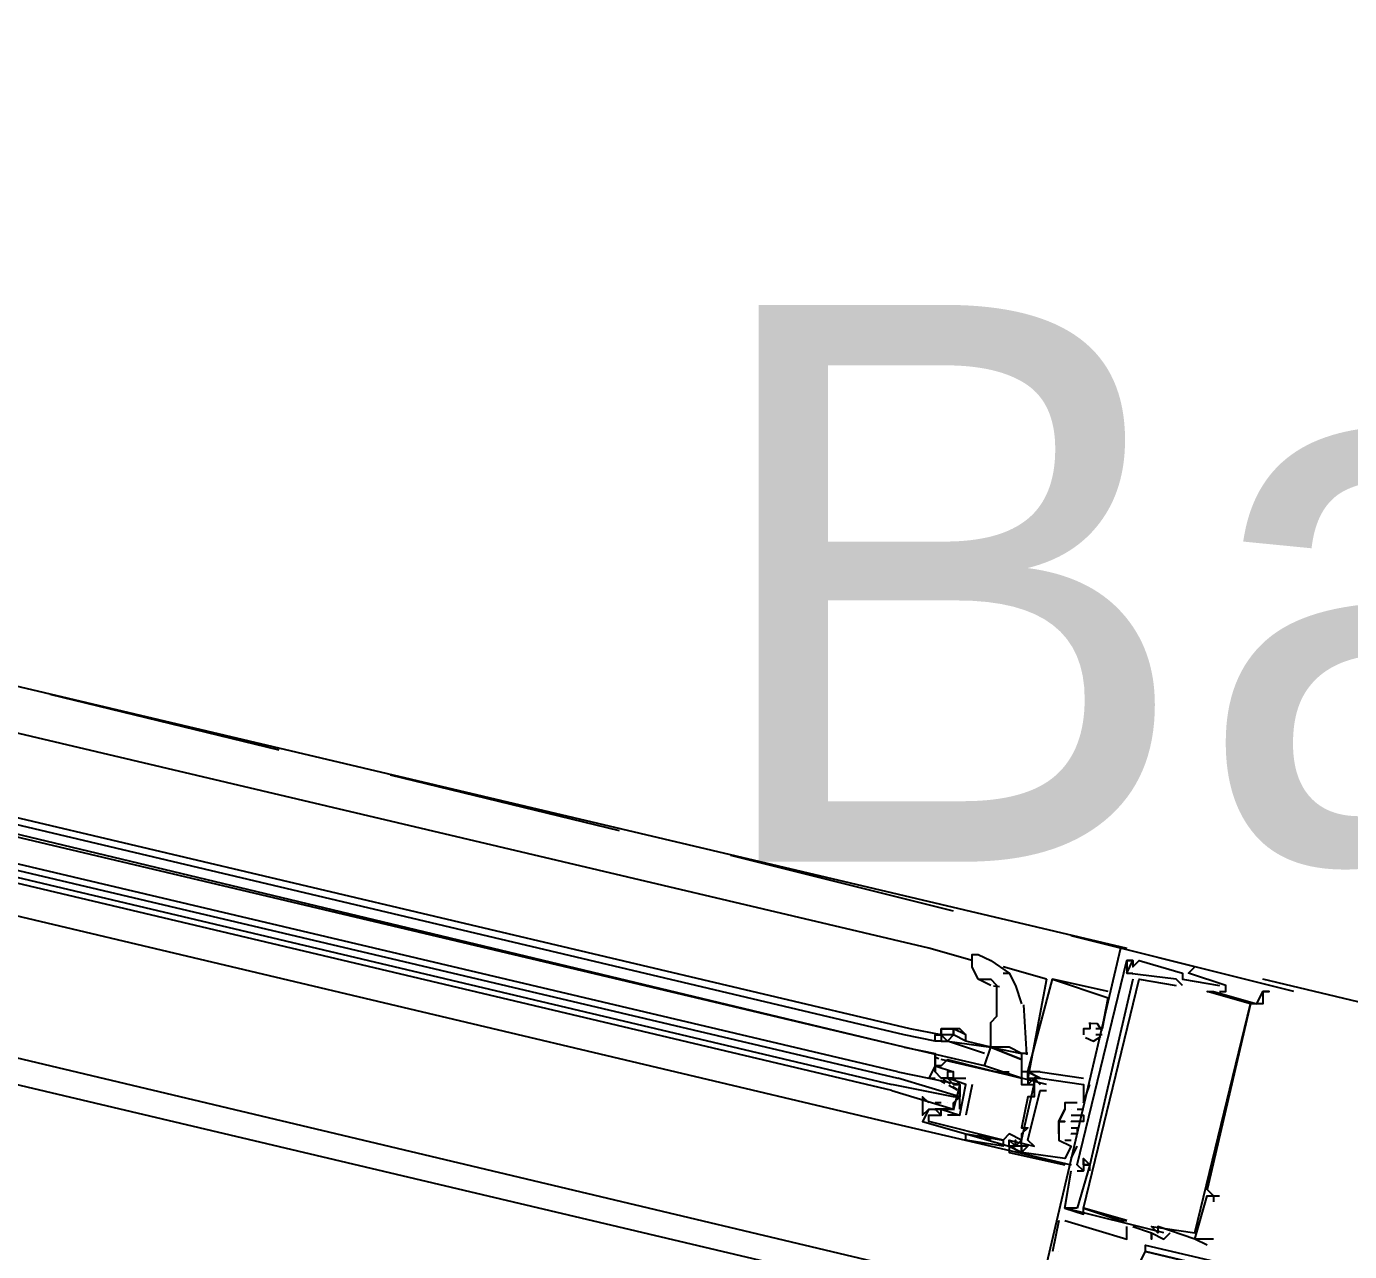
# Model space of a CAD drawing. Header units: feet. Extents: x -84 to 198, y -22 to 181.
# Drawn here: x 80.709 to 83.56, y 16.724 to 19.364 of the extents above; entities that cross this region are included whole.
import ezdxf
from ezdxf.enums import TextEntityAlignment as Align

# ---------------------------------------------------------------- set-up
doc = ezdxf.new("R2010")
doc.units = ezdxf.units.FT
doc.layers.add('A-LINEA', color=7, linetype='CONTINUOUS')
doc.layers.add('A-NOMBRE-ESPACIO', color=2, linetype='CONTINUOUS')

msp = doc.modelspace()

# ---------------------------------------------------------------- linework, layer by layer
at = {"layer": 'A-LINEA'}
for p, q in [((74.6667, 19.3644), (83.08, 17.3778)), ((88.3067, 15.2844), (74.1333, 18.6311)), ((74.48, 18.6178), (82.8933, 16.6178)), ((82.6533, 17.3778), (78.8667, 18.2711)), ((82.6133, 17.2044), (78.8267, 18.0978)), ((82.6, 17.1911), (78.8267, 18.0844)), ((82.6, 17.1644), (78.8267, 18.0711)), ((82.6, 17.1644), (78.8267, 18.0578)), ((81.2533, 17.8044), (80.76, 17.9244)), ((78.7867, 17.8978), (82.56, 17.0044)), ((81.9867, 17.6311), (81.4933, 17.7511)), ((82.7067, 17.4578), (82.2267, 17.5778)), ((83.44, 17.2844), (82.96, 17.4044)), ((82.7467, 17.3511), (82.6533, 17.3778)), ((83.0667, 17.3778), (83.0667, 17.3778)), ((83.0667, 17.3778), (83.0667, 17.3778)), ((83.0667, 17.3778), (83.0667, 17.3778)), ((82.9067, 17.3111), (82.8133, 17.3378)), ((83.08, 17.3511), (83.08, 17.3511)), ((83.08, 17.3511), (83.08, 17.3511)), ((83.08, 17.3511), (83.08, 17.3511)), ((83.08, 17.3511), (83.08, 17.3511)), ((83.08, 17.3511), (83.08, 17.3511)), ((83.08, 17.3511), (83.08, 17.3511)), ((83.0933, 17.3511), (83.0933, 17.3511)), ((83.0933, 17.3511), (83.0933, 17.3511)), ((83.0933, 17.3511), (83.0933, 17.3511)), ((83.0933, 17.3511), (83.0933, 17.3511)), ((83.0933, 17.3511), (83.0933, 17.3511)), ((83.0933, 17.3511), (83.0933, 17.3511)), ((83.0933, 17.3378), (83.0933, 17.3378)), ((83.0933, 17.3378), (83.0933, 17.3378)), ((83.0933, 17.3378), (83.0933, 17.3378)), ((83.1067, 17.3511), (83.1067, 17.3511)), ((83.1067, 17.3511), (83.1067, 17.3511)), ((83.1067, 17.3511), (83.1067, 17.3511)), ((83.2267, 17.3378), (83.2267, 17.3378)), ((83.2267, 17.3378), (83.2267, 17.3378)), ((83.2267, 17.3378), (83.2267, 17.3378)), ((82.7867, 17.2978), (82.76, 17.3111)), ((82.8133, 17.3244), (82.8267, 17.3244)), ((82.9067, 17.3111), (82.9067, 17.3111)), ((82.9067, 17.3111), (82.9067, 17.3111)), ((82.9067, 17.3111), (82.9067, 17.3111)), ((82.9067, 17.3111), (82.9067, 17.3111)), ((82.9067, 17.3111), (82.9067, 17.3111)), ((82.9067, 17.3111), (82.9067, 17.3111)), ((83.04, 17.2844), (82.92, 17.3111)), ((82.92, 17.3111), (82.92, 17.3111)), ((82.92, 17.3111), (82.92, 17.3111)), ((83.04, 17.2844), (82.92, 17.3111)), ((82.92, 17.3111), (82.92, 17.3111)), ((82.92, 17.3111), (82.92, 17.3111)), ((83.04, 17.2844), (82.92, 17.3111)), ((82.92, 17.3111), (82.92, 17.3111)), ((82.92, 17.3111), (82.92, 17.3111)), ((83.08, 17.3244), (83.08, 17.3244)), ((83.08, 17.3244), (83.08, 17.3244)), ((83.08, 17.3244), (83.08, 17.3244)), ((83.08, 17.3244), (83.08, 17.3244)), ((83.08, 17.3244), (83.08, 17.3244)), ((83.08, 17.3244), (83.08, 17.3244)), ((83.0933, 17.3244), (83.0933, 17.3244)), ((83.0933, 17.3244), (83.0933, 17.3244)), ((83.0933, 17.3244), (83.0933, 17.3244)), ((83.0933, 17.3111), (83.0933, 17.3111)), ((83.0933, 17.3111), (83.0933, 17.3111)), ((83.0933, 17.3111), (83.0933, 17.3111)), ((83.1067, 17.3111), (83.1067, 17.3111)), ((83.1067, 17.3111), (83.1067, 17.3111)), ((83.1067, 17.3111), (83.1067, 17.3111)), ((83.1867, 17.3111), (83.1867, 17.3111)), ((83.1867, 17.3111), (83.1867, 17.3111)), ((83.1867, 17.3111), (83.1867, 17.3111)), ((83.2, 17.3244), (83.2, 17.3244)), ((83.2, 17.3244), (83.2, 17.3244)), ((83.2, 17.3244), (83.2, 17.3244)), ((83.2, 17.3111), (83.2, 17.3111)), ((83.2, 17.3111), (83.2, 17.3111)), ((83.2, 17.3111), (83.2, 17.3111)), ((83.2133, 17.3244), (83.2133, 17.3244)), ((83.2133, 17.3244), (83.2133, 17.3244)), ((83.2133, 17.3244), (83.2133, 17.3244)), ((87.4, 16.3511), (83.3733, 17.3111)), ((82.8056, 17.2945), (82.7927, 17.2963)), ((83.04, 17.2844), (83.04, 17.2844)), ((83.04, 17.2844), (83.04, 17.2844)), ((83.04, 17.2844), (83.04, 17.2844)), ((83.1867, 17.2978), (83.1867, 17.2978)), ((83.1867, 17.2978), (83.1867, 17.2978)), ((83.1867, 17.2978), (83.1867, 17.2978)), ((83.2, 17.2978), (83.2, 17.2978)), ((83.2, 17.2978), (83.2, 17.2978)), ((83.2, 17.2978), (83.2, 17.2978)), ((83.2533, 17.2844), (83.2533, 17.2844)), ((83.2533, 17.2844), (83.2533, 17.2844)), ((83.2533, 17.2844), (83.2533, 17.2844)), ((83.2667, 17.2844), (83.2667, 17.2844)), ((83.2667, 17.2844), (83.2667, 17.2844)), ((83.2667, 17.2844), (83.2667, 17.2844)), ((83.28, 17.2978), (83.28, 17.2978)), ((83.28, 17.2978), (83.28, 17.2978)), ((83.28, 17.2978), (83.28, 17.2978)), ((83.28, 17.2844), (83.28, 17.2844)), ((83.28, 17.2844), (83.28, 17.2844)), ((83.28, 17.2844), (83.28, 17.2844)), ((83.2933, 17.2978), (83.2933, 17.2978)), ((83.2933, 17.2978), (83.2933, 17.2978)), ((83.2933, 17.2978), (83.2933, 17.2978)), ((83.2933, 17.2844), (83.2933, 17.2844)), ((83.2933, 17.2844), (83.2933, 17.2844)), ((83.2933, 17.2844), (83.2933, 17.2844)), ((83.2933, 17.2844), (83.2933, 17.2844)), ((83.2933, 17.2844), (83.2933, 17.2844)), ((83.2933, 17.2844), (83.2933, 17.2844)), ((83.3733, 17.2844), (83.3733, 17.2844)), ((83.3733, 17.2844), (83.3733, 17.2844)), ((83.3733, 17.2844), (83.3733, 17.2844)), ((83.3733, 17.2844), (83.3733, 17.2844)), ((83.3733, 17.2844), (83.3733, 17.2844)), ((83.3733, 17.2844), (83.3733, 17.2844)), ((83.3867, 17.2844), (83.3867, 17.2844)), ((83.3867, 17.2844), (83.3867, 17.2844)), ((83.3867, 17.2844), (83.3867, 17.2844)), ((82.8646, 17.1483), (82.8584, 17.2559)), ((83.0267, 17.2044), (83.04, 17.2711)), ((83.0267, 17.2044), (83.04, 17.2711)), ((83.0267, 17.2044), (83.04, 17.2711)), ((83.04, 17.2711), (83.04, 17.2711)), ((83.04, 17.2711), (83.04, 17.2711)), ((83.04, 17.2711), (83.04, 17.2711)), ((83.04, 17.2711), (83.04, 17.2711)), ((83.04, 17.2711), (83.04, 17.2711)), ((83.04, 17.2711), (83.04, 17.2711)), ((83.3467, 17.2578), (83.3467, 17.2578)), ((83.3467, 17.2578), (83.3467, 17.2578)), ((83.3467, 17.2578), (83.3467, 17.2578)), ((83.3467, 17.2578), (83.3467, 17.2578)), ((83.3467, 17.2578), (83.3467, 17.2578)), ((83.3467, 17.2578), (83.3467, 17.2578)), ((83.36, 17.2578), (83.36, 17.2578)), ((83.36, 17.2578), (83.36, 17.2578)), ((83.36, 17.2578), (83.36, 17.2578)), ((83.3733, 17.2578), (83.3733, 17.2578)), ((83.3733, 17.2578), (83.3733, 17.2578)), ((83.3733, 17.2578), (83.3733, 17.2578)), ((82.68, 17.1911), (82.6133, 17.2044)), ((82.9867, 17.2044), (82.9867, 17.2044)), ((82.9867, 17.2044), (82.9867, 17.2044)), ((82.9867, 17.2044), (82.9867, 17.2044)), ((83, 17.2178), (83, 17.2178)), ((83, 17.2178), (83, 17.2178)), ((83, 17.2178), (83, 17.2178)), ((83, 17.2044), (83, 17.2044)), ((83, 17.2044), (83, 17.2044)), ((83, 17.2044), (83, 17.2044)), ((83.0133, 17.2044), (83.0133, 17.2044)), ((83.0133, 17.2044), (83.0133, 17.2044)), ((83.0133, 17.2044), (83.0133, 17.2044)), ((83.0267, 17.2044), (83.0267, 17.2044)), ((83.0267, 17.2044), (83.0267, 17.2044)), ((83.0267, 17.2044), (83.0267, 17.2044)), ((83.0267, 17.2044), (83.0267, 17.2044)), ((83.0267, 17.2044), (83.0267, 17.2044)), ((83.0267, 17.2044), (83.0267, 17.2044)), ((82.6667, 17.1778), (82.6, 17.1911)), ((82.68, 17.1911), (82.6667, 17.1911)), ((82.68, 17.1778), (82.6667, 17.1778)), ((82.68, 17.1911), (82.68, 17.1911)), ((82.7867, 17.1644), (82.7333, 17.1778)), ((82.9867, 17.1911), (82.9867, 17.1911)), ((82.9867, 17.1911), (82.9867, 17.1911)), ((82.9867, 17.1911), (82.9867, 17.1911)), ((83.0267, 17.1911), (83.0133, 17.1911)), ((83.0133, 17.1911), (83.0133, 17.1911)), ((83.0267, 17.1911), (83.0133, 17.1911)), ((83.0133, 17.1911), (83.0133, 17.1911)), ((83.0267, 17.1911), (83.0133, 17.1911)), ((83.0133, 17.1911), (83.0133, 17.1911)), ((83.0267, 17.1911), (83.0267, 17.1911)), ((83.0267, 17.1911), (83.0267, 17.1911)), ((83.0267, 17.1911), (83.0267, 17.1911)), ((82.6667, 17.1378), (82.6667, 17.1111)), ((82.6667, 17.1378), (82.6667, 17.1378)), ((82.6667, 17.1244), (82.6667, 17.1378)), ((82.6667, 17.1244), (82.6667, 17.1378)), ((82.6667, 17.1244), (82.6667, 17.1378)), ((82.6693, 17.1426), (82.6749, 17.1399)), ((82.6693, 17.1426), (82.6749, 17.1399)), ((82.6693, 17.1426), (82.6749, 17.1399)), ((82.8533, 17.0978), (82.68, 17.1378)), ((82.68, 17.1378), (82.68, 17.1378)), ((82.6933, 17.1378), (82.6933, 17.1378)), ((82.7867, 17.1644), (82.7867, 17.1644)), ((82.7867, 17.1644), (82.7867, 17.1644)), ((82.7867, 17.1644), (82.7867, 17.1644)), ((82.8667, 17.1511), (82.8533, 17.1511)), ((82.6667, 17.1244), (82.6667, 17.1244)), ((82.6667, 17.1111), (82.6667, 17.1111)), ((82.68, 17.1244), (82.68, 17.1244)), ((82.6933, 17.1111), (82.6933, 17.1111)), ((82.7067, 17.1111), (82.7067, 17.1111)), ((82.7067, 17.1111), (82.7067, 17.1111)), ((82.8533, 17.0978), (82.7733, 17.1244)), ((82.8, 17.1111), (82.8267, 17.1111)), ((82.8667, 17.1111), (82.8533, 17.1111)), ((82.8667, 17.1111), (82.8667, 17.1111)), ((82.8667, 17.1111), (82.8667, 17.1111)), ((82.8667, 17.1111), (82.8667, 17.1111)), ((82.8667, 17.1111), (82.8667, 17.1111)), ((82.8667, 17.1111), (82.8667, 17.1111)), ((82.8667, 17.1111), (82.8667, 17.1111)), ((82.8933, 17.1111), (82.9867, 17.0978)), ((82.8933, 17.1111), (82.8933, 17.1111)), ((82.8933, 17.1111), (82.9867, 17.0978)), ((82.8933, 17.1111), (82.8933, 17.1111)), ((82.8933, 17.1111), (82.9867, 17.0978)), ((82.8933, 17.1111), (82.8933, 17.1111)), ((82.6778, 17.0929), (82.6879, 17.0867)), ((82.68, 17.0978), (82.68, 17.0978)), ((82.68, 17.0978), (82.6933, 17.0978)), ((82.68, 17.0844), (82.68, 17.0844)), ((82.6841, 17.0947), (82.7003, 17.0863)), ((82.6933, 17.0978), (82.6933, 17.0978)), ((82.6933, 17.0978), (82.6933, 17.0978)), ((82.6962, 17.0825), (82.7141, 17.0728)), ((82.7067, 17.0978), (82.7333, 17.0978)), ((82.7067, 17.0978), (82.7067, 17.0978)), ((82.7067, 17.0978), (82.7067, 17.0978)), ((82.7067, 17.0844), (82.7067, 17.0844)), ((82.7333, 17.0978), (82.7333, 17.0978)), ((82.7467, 17.0844), (82.7333, 17.0178)), ((82.7333, 17.0844), (82.7333, 17.0844)), ((82.7333, 17.0844), (82.7333, 17.0844)), ((82.7467, 17.0844), (82.7467, 17.0844)), ((82.9067, 17.0844), (82.8533, 17.0978)), ((82.8533, 17.0978), (82.8533, 17.0978)), ((82.8533, 17.0978), (82.8533, 17.0978)), ((82.8533, 17.0978), (82.8533, 17.0978)), ((82.8533, 17.0844), (82.8533, 17.0844)), ((82.8533, 16.9644), (82.88, 17.0844)), ((82.8533, 16.9644), (82.88, 17.0844)), ((82.8533, 16.9644), (82.88, 17.0844)), ((82.8667, 17.0978), (82.8667, 17.0844)), ((82.8667, 17.0978), (82.8667, 17.0844)), ((82.8667, 17.0978), (82.8667, 17.0978)), ((82.8667, 17.0978), (82.8667, 17.0844)), ((82.8667, 17.0978), (82.8667, 17.0844)), ((82.8667, 17.0978), (82.8667, 17.0978)), ((82.8667, 17.0978), (82.8667, 17.0844)), ((82.8667, 17.0978), (82.8667, 17.0844)), ((82.8667, 17.0978), (82.8667, 17.0978)), ((82.88, 17.0978), (82.8933, 17.0844)), ((82.88, 17.0978), (82.88, 17.0844)), ((82.88, 17.0978), (82.88, 17.0978)), ((82.88, 17.0978), (82.88, 17.0978)), ((82.88, 17.0978), (82.8933, 17.0844)), ((82.88, 17.0978), (82.88, 17.0844)), ((82.88, 17.0978), (82.88, 17.0978)), ((82.88, 17.0978), (82.88, 17.0978)), ((82.88, 17.0978), (82.8933, 17.0844)), ((82.88, 17.0978), (82.88, 17.0844)), ((82.88, 17.0978), (82.88, 17.0978)), ((82.88, 17.0978), (82.88, 17.0978)), ((82.88, 17.0844), (82.88, 17.0844)), ((82.8933, 17.0978), (82.8933, 17.0978)), ((82.8933, 17.0978), (82.8933, 17.0978)), ((82.8933, 17.0978), (82.8933, 17.0978)), ((82.8933, 17.0978), (82.8933, 17.0978)), ((82.8933, 17.0978), (82.8933, 17.0978)), ((82.8933, 17.0978), (82.8933, 17.0978)), ((82.8933, 17.0978), (82.8933, 17.0978)), ((82.8933, 17.0978), (82.8933, 17.0978)), ((82.8933, 17.0978), (82.8933, 17.0978)), ((82.9067, 17.0844), (82.9067, 17.0844)), ((82.9867, 17.0978), (82.9867, 17.0978)), ((82.9867, 17.0978), (82.9867, 17.0978)), ((82.9867, 17.0978), (82.9867, 17.0978)), ((82.9867, 17.0844), (82.9867, 17.0844)), ((82.9867, 17.0844), (82.9867, 17.0844)), ((82.9867, 17.0844), (82.9867, 17.0844)), ((82.9867, 17.0844), (82.9867, 17.0844)), ((82.9867, 17.0844), (82.9867, 17.0844)), ((82.9867, 17.0844), (82.9867, 17.0844)), ((83, 17.0844), (83, 17.0844)), ((83, 17.0844), (83, 17.0844)), ((83, 17.0844), (83, 17.0844)), ((82.7044, 17.0796), (82.7146, 17.0734)), ((82.72, 17.0578), (82.72, 17.0578)), ((82.8667, 17.0578), (82.8667, 17.0578)), ((82.88, 17.0711), (82.88, 17.0711)), ((82.88, 17.0578), (82.88, 17.0578)), ((82.8933, 17.0711), (82.8933, 17.0711)), ((82.9067, 17.0711), (82.9067, 17.0711)), ((82.6533, 17.0311), (82.6533, 17.0311)), ((82.6818, 17.0303), (82.6635, 17.0301)), ((82.6765, 17.031), (82.6646, 17.0299)), ((82.6667, 17.0444), (82.6667, 17.0444)), ((82.68, 17.0444), (82.6667, 17.0444)), ((82.6667, 17.0311), (82.6667, 17.0311)), ((82.6667, 17.0311), (82.6667, 17.0311)), ((82.68, 17.0444), (82.68, 17.0444)), ((82.68, 17.0311), (82.68, 17.0311)), ((82.68, 17.0311), (82.68, 17.0311)), ((82.709, 17.0302), (82.6885, 17.0297)), ((82.7031, 17.031), (82.6913, 17.0299)), ((82.6933, 17.0444), (82.6933, 17.0444)), ((82.9467, 17.0444), (82.9467, 17.0444)), ((82.9467, 17.0444), (82.9467, 17.0444)), ((82.9467, 17.0444), (82.9467, 17.0444)), ((82.9467, 17.0311), (82.9467, 17.0311)), ((82.9467, 17.0311), (82.9467, 17.0311)), ((82.9467, 17.0311), (82.9467, 17.0311)), ((82.9467, 17.0311), (82.9467, 17.0311)), ((82.96, 17.0311), (82.96, 17.0311)), ((82.96, 17.0311), (82.96, 17.0311)), ((82.96, 17.0311), (82.96, 17.0311)), ((82.9733, 17.0444), (82.9733, 17.0444)), ((82.9733, 17.0444), (82.9733, 17.0444)), ((82.9733, 17.0444), (82.9733, 17.0444)), ((82.9733, 17.0311), (82.9867, 17.0311)), ((82.9733, 17.0311), (82.9733, 17.0311)), ((82.9733, 17.0311), (82.9867, 17.0311)), ((82.9733, 17.0311), (82.9733, 17.0311)), ((82.9733, 17.0311), (82.9867, 17.0311)), ((82.9733, 17.0311), (82.9733, 17.0311)), ((82.9867, 17.0444), (82.9867, 17.0444)), ((82.9867, 17.0444), (82.9867, 17.0444)), ((82.9867, 17.0444), (82.9867, 17.0444)), ((82.9867, 17.0444), (82.9867, 17.0444)), ((82.9867, 17.0444), (82.9867, 17.0444)), ((82.9867, 17.0444), (82.9867, 17.0444)), ((82.9867, 17.0311), (82.9867, 17.0311)), ((82.9867, 17.0311), (82.9867, 17.0311)), ((82.9867, 17.0311), (82.9867, 17.0311)), ((82.56, 17.0044), (82.96, 16.9111)), ((82.64, 17.0044), (82.64, 17.0044)), ((82.6533, 17.0178), (82.6533, 17.0178)), ((82.6533, 17.0044), (82.6533, 17.0044)), ((82.68, 17.0178), (82.68, 17.0178)), ((82.68, 17.0178), (82.68, 17.0178)), ((82.6933, 17.0178), (82.6933, 17.0178)), ((82.72, 17.0178), (82.72, 17.0178)), ((82.72, 17.0178), (82.72, 17.0178)), ((82.7333, 17.0178), (82.7333, 17.0178)), ((82.9333, 17.0044), (82.9333, 17.0044)), ((82.9333, 17.0044), (82.9333, 17.0044)), ((82.9333, 17.0044), (82.9333, 17.0044)), ((82.9333, 17.0044), (82.9333, 17.0044)), ((82.9333, 17.0044), (82.9333, 17.0044)), ((82.9333, 17.0044), (82.9333, 17.0044)), ((82.9333, 17.0044), (82.9333, 17.0044)), ((82.9467, 17.0044), (82.9467, 17.0044)), ((82.9467, 17.0044), (82.9467, 17.0044)), ((82.9467, 17.0044), (82.9467, 17.0044)), ((82.96, 17.0178), (82.96, 17.0178)), ((82.96, 17.0178), (82.96, 17.0178)), ((82.96, 17.0178), (82.96, 17.0178)), ((82.96, 17.0044), (82.96, 17.0044)), ((82.96, 17.0044), (82.96, 17.0044)), ((82.96, 17.0044), (82.96, 17.0044)), ((82.9733, 17.0044), (82.9733, 17.0044)), ((82.9733, 17.0044), (82.9733, 17.0044)), ((82.9733, 17.0044), (82.9733, 17.0044)), ((82.9867, 17.0178), (82.9867, 17.0178)), ((82.9867, 17.0178), (82.9867, 17.0178)), ((82.9867, 17.0178), (82.9867, 17.0178)), ((82.9867, 17.0044), (82.9867, 17.0044)), ((82.9867, 17.0044), (82.9867, 17.0044)), ((82.9867, 17.0044), (82.9867, 17.0044)), ((82.7333, 16.9778), (82.8133, 16.9644)), ((82.7333, 16.9778), (82.8133, 16.9644)), ((82.76, 16.9778), (82.7867, 16.9644)), ((82.76, 16.9778), (82.76, 16.9778)), ((82.8267, 16.9778), (82.8267, 16.9778)), ((82.8533, 16.9911), (82.8533, 16.9911)), ((82.8533, 16.9778), (82.8533, 16.9778)), ((82.8667, 16.9911), (82.8667, 16.9911)), ((82.9333, 16.9778), (82.9333, 16.9778)), ((82.9333, 16.9778), (82.9333, 16.9778)), ((82.9333, 16.9778), (82.9333, 16.9778)), ((82.96, 16.9911), (82.96, 16.9911)), ((82.96, 16.9911), (82.96, 16.9911)), ((82.96, 16.9911), (82.96, 16.9911)), ((82.96, 16.9778), (82.96, 16.9778)), ((82.96, 16.9778), (82.96, 16.9778)), ((82.96, 16.9778), (82.96, 16.9778)), ((82.9733, 16.9911), (82.9733, 16.9911)), ((82.9733, 16.9911), (82.9733, 16.9911)), ((82.9733, 16.9911), (82.9733, 16.9911)), ((82.9733, 16.9778), (82.9733, 16.9778)), ((82.9733, 16.9778), (82.9733, 16.9778)), ((82.9733, 16.9778), (82.9733, 16.9778)), ((82.7333, 16.9644), (82.7333, 16.9644)), ((82.7867, 16.9644), (82.7867, 16.9644)), ((82.8133, 16.9644), (82.8133, 16.9644)), ((82.8133, 16.9511), (82.8133, 16.9511)), ((82.8267, 16.9644), (82.8267, 16.9644)), ((82.8267, 16.9511), (82.8267, 16.9511)), ((82.8267, 16.9511), (82.8267, 16.9511)), ((82.8267, 16.9511), (82.8267, 16.9511)), ((82.8267, 16.9511), (82.8267, 16.9511)), ((82.8267, 16.9511), (82.8267, 16.9511)), ((82.8267, 16.9511), (82.8267, 16.9511)), ((82.8267, 16.9511), (82.8267, 16.9511)), ((82.8267, 16.9378), (82.8267, 16.9378)), ((82.8267, 16.9378), (82.8267, 16.9378)), ((82.8267, 16.9378), (82.8267, 16.9378)), ((82.84, 16.9511), (82.84, 16.9511)), ((82.84, 16.9511), (82.84, 16.9511)), ((82.84, 16.9511), (82.84, 16.9511)), ((82.84, 16.9511), (82.84, 16.9511)), ((82.8533, 16.9644), (82.8533, 16.9644)), ((82.8533, 16.9511), (82.8533, 16.9644)), ((82.8533, 16.9511), (82.8533, 16.9511)), ((82.8533, 16.9511), (82.8533, 16.9511)), ((82.8533, 16.9511), (82.8533, 16.9511)), ((82.8533, 16.9511), (82.8533, 16.9511)), ((82.8533, 16.9511), (82.8533, 16.9511)), ((82.8533, 16.9378), (82.8533, 16.9378)), ((82.8533, 16.9378), (82.8533, 16.9378)), ((82.8533, 16.9378), (82.8533, 16.9378)), ((82.8533, 16.9378), (82.8533, 16.9378)), ((82.8533, 16.9378), (82.8533, 16.9378)), ((82.8533, 16.9378), (82.8533, 16.9378)), ((82.8667, 16.9644), (82.8667, 16.9644)), ((82.8667, 16.9511), (82.8667, 16.9511)), ((82.8667, 16.9511), (82.8667, 16.9511)), ((82.8667, 16.9511), (82.8667, 16.9511)), ((82.88, 16.9511), (82.88, 16.9511)), ((82.9333, 16.9644), (82.9333, 16.9644)), ((82.9333, 16.9644), (82.9333, 16.9644)), ((82.9333, 16.9644), (82.9333, 16.9644)), ((82.9467, 16.9644), (82.96, 16.9644)), ((82.9467, 16.9644), (82.9467, 16.9644)), ((82.9467, 16.9644), (82.96, 16.9644)), ((82.9467, 16.9644), (82.9467, 16.9644)), ((82.9467, 16.9644), (82.96, 16.9644)), ((82.9467, 16.9644), (82.9467, 16.9644)), ((82.96, 16.9644), (82.96, 16.9644)), ((82.96, 16.9644), (82.96, 16.9644)), ((82.96, 16.9644), (82.96, 16.9644)), ((82.96, 16.9511), (82.96, 16.9511)), ((82.96, 16.9511), (82.96, 16.9511)), ((82.96, 16.9511), (82.96, 16.9511)), ((82.96, 16.9511), (82.96, 16.9511)), ((82.96, 16.9511), (82.96, 16.9511)), ((82.96, 16.9511), (82.96, 16.9511)), ((82.9733, 16.9511), (82.9733, 16.9511)), ((82.9733, 16.9511), (82.9733, 16.9511)), ((82.9733, 16.9511), (82.9733, 16.9511)), ((82.9467, 16.9244), (82.9467, 16.9244)), ((82.9467, 16.9244), (82.9467, 16.9244)), ((82.9467, 16.9244), (82.9467, 16.9244)), ((82.9467, 16.9111), (82.9467, 16.9111)), ((82.9467, 16.9111), (82.9467, 16.9111)), ((82.9467, 16.9111), (82.9467, 16.9111)), ((82.96, 16.9244), (82.96, 16.9244)), ((82.96, 16.9244), (82.96, 16.9244)), ((82.96, 16.9244), (82.96, 16.9244)), ((82.9733, 16.9111), (82.9733, 16.9111)), ((82.9733, 16.9111), (82.9733, 16.9111)), ((82.9733, 16.9111), (82.9733, 16.9111)), ((82.9867, 16.9244), (82.9867, 16.9244)), ((82.9867, 16.9244), (82.9867, 16.9244)), ((82.9867, 16.9244), (82.9867, 16.9244)), ((82.9867, 16.9111), (82.9867, 16.9111)), ((82.9867, 16.9111), (82.9867, 16.9111)), ((82.9867, 16.9111), (82.9867, 16.9111)), ((82.9867, 16.9111), (82.9867, 16.9111)), ((82.9867, 16.9111), (82.9867, 16.9111)), ((82.9867, 16.9111), (82.9867, 16.9111)), ((83, 16.9111), (83, 16.9111)), ((83, 16.9111), (83, 16.9111)), ((83, 16.9111), (83, 16.9111)), ((83, 16.9111), (83, 16.9111)), ((83, 16.9111), (83, 16.9111)), ((83, 16.9111), (83, 16.9111)), ((83, 16.9111), (83, 16.9111)), ((83, 16.9111), (83, 16.9111)), ((83, 16.9111), (83, 16.9111)), ((82.96, 16.8978), (82.96, 16.8978)), ((82.96, 16.8978), (82.96, 16.8978)), ((82.96, 16.8978), (82.96, 16.8978)), ((82.9733, 16.8978), (82.9867, 16.8978)), ((82.9733, 16.8978), (82.9733, 16.8978)), ((82.9733, 16.8978), (82.9867, 16.8978)), ((82.9733, 16.8978), (82.9733, 16.8978)), ((82.9733, 16.8978), (82.9867, 16.8978)), ((82.9733, 16.8978), (82.9733, 16.8978)), ((82.9867, 16.8978), (82.9867, 16.8978)), ((82.9867, 16.8978), (82.9867, 16.8978)), ((82.9867, 16.8978), (82.9867, 16.8978)), ((82.9867, 16.8978), (82.9867, 16.8978)), ((82.9867, 16.8978), (82.9867, 16.8978)), ((82.9867, 16.8978), (82.9867, 16.8978)), ((83, 16.8978), (83, 16.8978)), ((83, 16.8978), (83, 16.8978)), ((83, 16.8978), (83, 16.8978)), ((83.2533, 16.8578), (83.2533, 16.8578)), ((83.2533, 16.8578), (83.2533, 16.8578)), ((83.2533, 16.8578), (83.2533, 16.8578)), ((83.2533, 16.8444), (83.2533, 16.8444)), ((83.2533, 16.8444), (83.2533, 16.8444)), ((83.2533, 16.8444), (83.2533, 16.8444)), ((83.2667, 16.8444), (83.2667, 16.8444)), ((83.2667, 16.8444), (83.2667, 16.8444)), ((83.2667, 16.8444), (83.2667, 16.8444)), ((83.2667, 16.8444), (83.2667, 16.8444)), ((83.2667, 16.8444), (83.2667, 16.8444)), ((83.2667, 16.8444), (83.2667, 16.8444)), ((83.2667, 16.8444), (83.2667, 16.8444)), ((83.2667, 16.8444), (83.2667, 16.8444)), ((83.2667, 16.8444), (83.2667, 16.8444)), ((83.2667, 16.8311), (83.2667, 16.8311)), ((83.2667, 16.8311), (83.2667, 16.8311)), ((83.2667, 16.8311), (83.2667, 16.8311)), ((83.28, 16.8444), (83.28, 16.8444)), ((83.28, 16.8444), (83.28, 16.8444)), ((83.28, 16.8444), (83.28, 16.8444)), ((82.9467, 16.8178), (82.9467, 16.8178)), ((82.9467, 16.8178), (82.9467, 16.8178)), ((82.9467, 16.8178), (82.9467, 16.8178)), ((82.9467, 16.8178), (82.9467, 16.8178)), ((82.9467, 16.8178), (82.9467, 16.8178)), ((82.9467, 16.8178), (82.9467, 16.8178)), ((82.9733, 16.8178), (82.9733, 16.8178)), ((82.9733, 16.8178), (82.9733, 16.8178)), ((82.9733, 16.8178), (82.9733, 16.8178)), ((82.9867, 16.8178), (82.9867, 16.8178)), ((82.9867, 16.8178), (82.9867, 16.8178)), ((82.9867, 16.8178), (82.9867, 16.8178)), ((82.9867, 16.8178), (82.9867, 16.8178)), ((82.9867, 16.8178), (82.9867, 16.8178)), ((82.9867, 16.8178), (82.9867, 16.8178)), ((82.9867, 16.8044), (82.9867, 16.8044)), ((82.9867, 16.8044), (82.9867, 16.8044)), ((82.9867, 16.8044), (82.9867, 16.8044)), ((82.9333, 16.7911), (82.92, 16.7244)), ((82.9333, 16.7911), (82.92, 16.7244)), ((82.9333, 16.7911), (82.92, 16.7244)), ((82.9333, 16.7911), (82.9333, 16.7911)), ((82.9333, 16.7911), (82.9333, 16.7911)), ((82.9333, 16.7911), (82.9333, 16.7911)), ((82.9467, 16.7911), (82.9467, 16.7911)), ((82.9467, 16.7911), (82.9467, 16.7911)), ((82.9467, 16.7911), (82.9467, 16.7911)), ((83.0667, 16.7911), (83.0667, 16.7911)), ((83.0667, 16.7911), (83.0667, 16.7911)), ((83.0667, 16.7911), (83.0667, 16.7911)), ((83.0667, 16.7911), (83.0667, 16.7911)), ((83.0667, 16.7911), (83.0667, 16.7911)), ((83.0667, 16.7911), (83.0667, 16.7911)), ((83.08, 16.7911), (83.08, 16.7911)), ((83.08, 16.7911), (83.08, 16.7911)), ((83.08, 16.7911), (83.08, 16.7911)), ((83.08, 16.7778), (83.08, 16.7778)), ((83.08, 16.7778), (83.08, 16.7778)), ((83.08, 16.7778), (83.08, 16.7778)), ((83.0933, 16.7778), (83.0933, 16.7778)), ((83.0933, 16.7778), (83.0933, 16.7778)), ((83.0933, 16.7778), (83.0933, 16.7778)), ((83.1333, 16.7778), (83.1333, 16.7778)), ((83.1333, 16.7778), (83.1333, 16.7778)), ((83.1333, 16.7778), (83.1333, 16.7778)), ((83.1467, 16.7778), (83.1467, 16.7778)), ((83.1467, 16.7778), (83.1467, 16.7778)), ((83.1467, 16.7778), (83.1467, 16.7778)), ((83.08, 16.7644), (83.08, 16.7644)), ((83.08, 16.7644), (83.08, 16.7644)), ((83.08, 16.7644), (83.08, 16.7644)), ((83.08, 16.7511), (83.08, 16.7511)), ((83.08, 16.7511), (83.08, 16.7511)), ((83.08, 16.7511), (83.08, 16.7511)), ((83.1333, 16.7644), (83.1333, 16.7644)), ((83.1333, 16.7644), (83.1333, 16.7644)), ((83.1333, 16.7644), (83.1333, 16.7644)), ((83.1333, 16.7644), (83.1333, 16.7644)), ((83.1333, 16.7644), (83.1333, 16.7644)), ((83.1333, 16.7644), (83.1333, 16.7644)), ((83.1333, 16.7511), (83.1333, 16.7511)), ((83.1333, 16.7511), (83.1333, 16.7511)), ((83.1333, 16.7511), (83.1333, 16.7511)), ((83.1467, 16.7644), (83.1467, 16.7644)), ((83.1467, 16.7644), (83.1467, 16.7644)), ((83.1467, 16.7644), (83.1467, 16.7644)), ((83.16, 16.7644), (83.16, 16.7644)), ((83.16, 16.7644), (83.16, 16.7644)), ((83.16, 16.7644), (83.16, 16.7644)), ((83.16, 16.7511), (83.16, 16.7511)), ((83.16, 16.7511), (83.16, 16.7511)), ((83.16, 16.7511), (83.16, 16.7511)), ((83.1733, 16.7644), (83.1733, 16.7644)), ((83.1733, 16.7644), (83.1733, 16.7644)), ((83.1733, 16.7644), (83.1733, 16.7644)), ((83.2267, 16.7644), (83.2267, 16.7644)), ((83.2267, 16.7644), (83.2267, 16.7644)), ((83.2267, 16.7644), (83.2267, 16.7644)), ((83.2267, 16.7511), (83.2267, 16.7511)), ((83.2267, 16.7511), (83.2267, 16.7511)), ((83.2267, 16.7511), (83.2267, 16.7511)), ((83.2267, 16.7511), (83.2267, 16.7511)), ((83.2267, 16.7511), (83.2267, 16.7511)), ((83.2267, 16.7511), (83.2267, 16.7511)), ((83.24, 16.7511), (83.24, 16.7511)), ((83.24, 16.7511), (83.24, 16.7511)), ((83.24, 16.7511), (83.24, 16.7511)), ((83.2533, 16.7511), (83.2533, 16.7511)), ((83.2533, 16.7511), (83.2533, 16.7511)), ((83.2533, 16.7511), (83.2533, 16.7511)), ((83.2533, 16.7378), (83.2533, 16.7378)), ((83.2533, 16.7378), (83.2533, 16.7378)), ((83.2533, 16.7378), (83.2533, 16.7378)), ((82.92, 16.7244), (82.92, 16.7244)), ((82.92, 16.7244), (82.92, 16.7244)), ((82.92, 16.7244), (82.92, 16.7244)), ((82.9333, 16.7244), (82.9333, 16.7244)), ((82.9333, 16.7244), (82.9333, 16.7244)), ((82.9333, 16.7244), (82.9333, 16.7244)), ((82.9333, 16.7244), (82.9333, 16.7244)), ((82.9333, 16.7244), (82.9333, 16.7244)), ((82.9333, 16.7244), (82.9333, 16.7244))]:
    msp.add_line(p, q, dxfattribs=at)
for points in [[(82.5867, 17.1111), (78.7467, 18.0178), (78.7467, 18.0044), (82.5867, 17.0978)], [(82.5733, 17.0711), (78.7467, 17.9778), (78.7333, 17.9778), (78.7467, 17.9911), (82.5733, 17.0844)], [(83.28, 17.2844), (83.2933, 17.2844), (83.2933, 17.2978), (83.2133, 17.3244), (83.2267, 17.3378), (83.0667, 17.3778), (82.9067, 16.6978), (82.92, 16.6978)], [(83.28, 17.2844), (83.2933, 17.2844), (83.2933, 17.2978), (83.2133, 17.3244), (83.2267, 17.3378), (83.0667, 17.3778), (82.9067, 16.6978), (82.92, 16.6978)], [(83.28, 17.2844), (83.2933, 17.2844), (83.2933, 17.2978), (83.2133, 17.3244), (83.2267, 17.3378), (83.0667, 17.3778), (82.9067, 16.6978), (82.92, 16.6978)], [(82.76, 17.3111), (82.7467, 17.3378), (82.7467, 17.3644), (82.76, 17.3644)], [(82.76, 17.3644), (82.7867, 17.3511), (82.8267, 17.3244), (82.84, 17.2978), (82.8533, 17.2578)], [(83, 16.8978), (83, 16.9111), (82.9867, 16.9111), (82.9867, 16.8978), (82.9733, 16.9111), (83.08, 17.3511), (83.0933, 17.3511), (83.0933, 17.3378), (83.1067, 17.3511), (83.2, 17.3244), (83.2, 17.3111), (83.28, 17.2978)], [(83, 16.8978), (83, 16.9111), (82.9867, 16.9111), (82.9867, 16.8978), (82.9733, 16.9111), (83.08, 17.3511), (83.0933, 17.3511), (83.0933, 17.3378), (83.1067, 17.3511), (83.2, 17.3244), (83.2, 17.3111), (83.28, 17.2978)], [(83, 16.8978), (83, 16.9111), (82.9867, 16.9111), (82.9867, 16.8978), (82.9733, 16.9111), (83.08, 17.3511), (83.0933, 17.3511), (83.0933, 17.3378), (83.1067, 17.3511), (83.2, 17.3244), (83.2, 17.3111), (83.28, 17.2978)], [(83.2, 17.2978), (83.1867, 17.3111), (83.08, 17.3244), (83.0933, 17.3511), (83.08, 17.3511), (83.08, 17.3244), (83.0933, 17.3244)], [(83.2, 17.2978), (83.1867, 17.3111), (83.08, 17.3244), (83.0933, 17.3511), (83.08, 17.3511), (83.08, 17.3244), (83.0933, 17.3244)], [(83.2, 17.2978), (83.1867, 17.3111), (83.08, 17.3244), (83.0933, 17.3511), (83.08, 17.3511), (83.08, 17.3244), (83.0933, 17.3244)], [(82.76, 17.3111), (82.7733, 17.3111), (82.7867, 17.3111)], [(82.7867, 17.1644), (82.7867, 17.1911), (82.7867, 17.2044), (82.7867, 17.2178), (82.8, 17.2311), (82.8, 17.2444), (82.8, 17.2578), (82.8, 17.2711), (82.8, 17.2844), (82.8, 17.2978), (82.7867, 17.3111)], [(82.9067, 17.3111), (82.8667, 17.0978), (82.8667, 17.1111), (82.8933, 17.0978), (82.88, 17.0978), (82.8933, 17.0978), (82.9867, 17.0844), (82.9867, 17.0444)], [(82.8933, 17.1111), (82.8667, 17.1111), (82.92, 17.3111), (83.04, 17.2711), (83.0267, 17.2044), (83.0133, 17.2044)], [(82.9067, 17.3111), (82.8667, 17.0978), (82.8667, 17.1111), (82.8933, 17.0978), (82.88, 17.0978), (82.8933, 17.0978), (82.9867, 17.0844), (82.9867, 17.0444)], [(82.8933, 17.1111), (82.8667, 17.1111), (82.92, 17.3111), (83.04, 17.2711), (83.0267, 17.2044), (83.0133, 17.2044)], [(82.9067, 17.3111), (82.8667, 17.0978), (82.8667, 17.1111), (82.8933, 17.0978), (82.88, 17.0978), (82.8933, 17.0978), (82.9867, 17.0844), (82.9867, 17.0444)], [(82.8933, 17.1111), (82.8667, 17.1111), (82.92, 17.3111), (83.04, 17.2711), (83.0267, 17.2044), (83.0133, 17.2044)], [(83.0933, 17.3111), (83, 16.9111), (82.9867, 16.9244), (82.9867, 16.9111), (83, 16.9111), (82.9733, 16.8178)], [(83.0933, 17.3111), (83, 16.9111), (82.9867, 16.9244), (82.9867, 16.9111), (83, 16.9111), (82.9733, 16.8178)], [(83.0933, 17.3111), (83, 16.9111), (82.9867, 16.9244), (82.9867, 16.9111), (83, 16.9111), (82.9733, 16.8178)], [(83.08, 16.7911), (82.9867, 16.8178), (83.1067, 17.3111), (83.1867, 17.2978)], [(83.08, 16.7911), (82.9867, 16.8178), (83.1067, 17.3111), (83.1867, 17.2978)], [(83.08, 16.7911), (82.9867, 16.8178), (83.1067, 17.3111), (83.1867, 17.2978)], [(83.2533, 16.7378), (83.2267, 16.7511), (83.1467, 16.7778), (83.1467, 16.7644), (83.1333, 16.7778), (83.1333, 16.7778), (83.2267, 16.7644), (83.3467, 17.2578), (83.2533, 17.2844), (83.2667, 17.2844), (83.36, 17.2578), (83.3733, 17.2844), (83.3867, 17.2844), (83.3733, 17.2844), (83.3733, 17.2578), (83.3467, 17.2578), (83.2533, 16.8578), (83.2667, 16.8444), (83.28, 16.8444)], [(83.2533, 16.7378), (83.2267, 16.7511), (83.1467, 16.7778), (83.1467, 16.7644), (83.1333, 16.7778), (83.1333, 16.7778), (83.2267, 16.7644), (83.3467, 17.2578), (83.2533, 17.2844), (83.2667, 17.2844), (83.36, 17.2578), (83.3733, 17.2844), (83.3867, 17.2844), (83.3733, 17.2844), (83.3733, 17.2578), (83.3467, 17.2578), (83.2533, 16.8578), (83.2667, 16.8444), (83.28, 16.8444)], [(83.2533, 16.7378), (83.2267, 16.7511), (83.1467, 16.7778), (83.1467, 16.7644), (83.1333, 16.7778), (83.1333, 16.7778), (83.2267, 16.7644), (83.3467, 17.2578), (83.2533, 17.2844), (83.2667, 17.2844), (83.36, 17.2578), (83.3733, 17.2844), (83.3867, 17.2844), (83.3733, 17.2844), (83.3733, 17.2578), (83.3467, 17.2578), (83.2533, 16.8578), (83.2667, 16.8444), (83.28, 16.8444)], [(82.6667, 17.1778), (82.6667, 17.1911), (82.68, 17.1911), (82.68, 17.2044), (82.68, 17.2044)], [(82.7067, 17.1911), (82.7067, 17.2044), (82.68, 17.2044), (82.68, 17.1911)], [(82.68, 17.2044), (82.6933, 17.2044), (82.7067, 17.2044), (82.7067, 17.2044), (82.7067, 17.2044), (82.7067, 17.2044)], [(82.68, 17.2044), (82.68, 17.2044), (82.6933, 17.2044)], [(82.7333, 17.1911), (82.7067, 17.2044), (82.7067, 17.1911)], [(82.72, 17.2044), (82.7067, 17.2044), (82.7067, 17.2044)], [(82.7333, 17.1778), (82.7333, 17.1778), (82.7333, 17.1911), (82.72, 17.2044)], [(83, 17.2178), (83, 17.2044), (83, 17.2044), (82.9867, 17.2044), (82.9867, 17.1911)], [(83, 17.2178), (83, 17.2044), (83, 17.2044), (82.9867, 17.2044), (82.9867, 17.1911)], [(83, 17.2178), (83, 17.2044), (83, 17.2044), (82.9867, 17.2044), (82.9867, 17.1911)], [(83.0266, 17.1988), (83.017, 17.2149), (82.9982, 17.2159)], [(83.0266, 17.1988), (83.017, 17.2149), (82.9982, 17.2159)], [(83.0266, 17.1988), (83.017, 17.2149), (82.9982, 17.2159)], [(82.7067, 17.1911), (82.68, 17.1911), (82.68, 17.1911), (82.6933, 17.1778)], [(82.68, 17.1911), (82.68, 17.1778), (82.6933, 17.1778)], [(82.7333, 17.1778), (82.7067, 17.1911), (82.7067, 17.1911), (82.6933, 17.1778)], [(82.7733, 17.1511), (82.6933, 17.1778), (82.6933, 17.1778), (82.7867, 17.1644)], [(82.8533, 17.1511), (82.8267, 17.1644), (82.8, 17.1644), (82.7867, 17.1644), (82.7867, 17.1644), (82.7333, 17.1778)], [(82.991, 17.1854), (83.0082, 17.1778), (83.0241, 17.1879)], [(82.991, 17.1854), (83.0082, 17.1778), (83.0241, 17.1879)], [(82.991, 17.1854), (83.0082, 17.1778), (83.0241, 17.1879)], [(82.7733, 17.1244), (82.6, 17.1644), (82.6667, 17.1511), (82.6667, 17.1244), (82.6667, 17.1244)], [(82.6933, 17.1378), (82.8533, 17.0978), (82.8533, 17.0844), (82.88, 17.0844), (82.88, 17.0711), (82.88, 17.0578), (82.8667, 17.0578), (82.8533, 16.9911), (82.8667, 16.9911), (82.8533, 16.9778), (82.8533, 16.9644), (82.8267, 16.9778), (82.8133, 16.9644), (82.6533, 17.0044), (82.6533, 17.0178), (82.68, 17.0178), (82.68, 17.0178)], [(82.6667, 17.1244), (82.6667, 17.1244), (82.6667, 17.1511)], [(82.6667, 17.1244), (82.6667, 17.1244), (82.6667, 17.1511)], [(82.6933, 17.1378), (82.68, 17.1244), (82.6667, 17.1244), (82.7067, 17.1111), (82.7067, 17.1111)], [(82.7733, 17.1244), (82.7867, 17.1644), (82.8533, 17.1378), (82.8533, 17.0978)], [(82.7867, 17.1644), (82.7867, 17.1644), (82.8533, 17.1511), (82.8533, 17.1378), (82.7867, 17.1644), (82.7867, 17.1644), (82.7867, 17.1644)], [(82.5867, 17.1111), (82.72, 17.0844), (82.72, 17.0711), (82.72, 17.0578), (82.5867, 17.0978)], [(82.72, 17.0311), (82.72, 17.0844), (82.7067, 17.0978), (82.6933, 17.0978), (82.68, 17.0978), (82.6667, 17.1111), (82.6667, 17.1244), (82.6533, 17.0978), (82.6667, 17.0978)], [(82.6667, 17.0311), (82.68, 17.0311), (82.6667, 17.0311), (82.68, 17.0178), (82.68, 17.0311), (82.72, 17.0178), (82.7333, 17.0844), (82.6933, 17.0978), (82.7067, 17.0978), (82.7067, 17.1111), (82.6933, 17.1111), (82.6933, 17.0978), (82.68, 17.0978), (82.68, 17.0978)], [(82.8667, 17.0978), (82.8667, 17.0978), (82.8933, 17.0978), (82.8933, 17.0978), (82.8667, 17.1111), (82.8667, 17.0978)], [(82.8667, 17.0978), (82.8667, 17.0978), (82.8933, 17.0978), (82.8933, 17.0978), (82.8667, 17.1111), (82.8667, 17.0978)], [(82.8667, 17.0978), (82.8667, 17.0978), (82.8933, 17.0978), (82.8933, 17.0978), (82.8667, 17.1111), (82.8667, 17.0978)], [(82.5733, 17.0711), (82.7067, 17.0311), (82.7067, 17.0444), (82.72, 17.0578), (82.7067, 17.0578), (82.5733, 17.0844)], [(82.6933, 17.0978), (82.7067, 17.0844), (82.72, 17.0844), (82.7067, 17.0311), (82.6933, 17.0311), (82.68, 17.0311)], [(82.8667, 17.0844), (82.88, 17.0978), (82.8667, 17.0844)], [(82.8667, 17.0844), (82.88, 17.0978), (82.8667, 17.0844)], [(82.8667, 17.0844), (82.88, 17.0978), (82.8667, 17.0844)], [(82.88, 17.0844), (82.88, 17.0978), (82.88, 17.0844)], [(82.88, 17.0844), (82.88, 17.0978), (82.88, 17.0844)], [(82.88, 17.0844), (82.88, 17.0978), (82.88, 17.0844)], [(82.88, 17.0844), (82.88, 17.0978), (82.88, 17.0844)], [(82.88, 17.0844), (82.88, 17.0978), (82.88, 17.0844)], [(82.88, 17.0844), (82.88, 17.0978), (82.88, 17.0844)], [(82.9867, 17.0444), (82.9867, 17.0444), (83, 17.0844)], [(82.9867, 17.0444), (82.9867, 17.0444), (83, 17.0844)], [(82.9867, 17.0444), (82.9867, 17.0444), (83, 17.0844)], [(82.6533, 17.0311), (82.64, 17.0044), (82.8267, 16.9511), (82.8267, 16.9644), (82.88, 16.9511), (82.8667, 16.9644), (82.8933, 17.0711), (82.9067, 17.0711)], [(82.6533, 17.0444), (82.64, 17.0578), (82.64, 17.0311), (82.64, 17.0178), (82.6533, 17.0311), (82.68, 17.0311), (82.6933, 17.0311), (82.7067, 17.0311)], [(82.9733, 17.0444), (82.9467, 17.0444), (82.9467, 17.0311), (82.9333, 17.0044), (82.9467, 17.0044), (82.9333, 17.0044), (82.9333, 16.9778), (82.9333, 16.9644), (82.96, 16.9511), (82.9467, 16.9244), (82.8533, 16.9378), (82.8667, 16.9511), (82.8533, 16.9511), (82.8533, 16.9378), (82.8267, 16.9511), (82.84, 16.9511), (82.8267, 16.9511), (82.8267, 16.9378), (82.9467, 16.9111)], [(82.9733, 17.0444), (82.9467, 17.0444), (82.9467, 17.0311), (82.9333, 17.0044), (82.9467, 17.0044), (82.9333, 17.0044), (82.9333, 16.9778), (82.9333, 16.9644), (82.96, 16.9511), (82.9467, 16.9244), (82.8533, 16.9378), (82.8667, 16.9511), (82.8533, 16.9511), (82.8533, 16.9378), (82.8267, 16.9511), (82.84, 16.9511), (82.8267, 16.9511), (82.8267, 16.9378), (82.9467, 16.9111)], [(82.9733, 17.0444), (82.9467, 17.0444), (82.9467, 17.0311), (82.9333, 17.0044), (82.9467, 17.0044), (82.9333, 17.0044), (82.9333, 16.9778), (82.9333, 16.9644), (82.96, 16.9511), (82.9467, 16.9244), (82.8533, 16.9378), (82.8667, 16.9511), (82.8533, 16.9511), (82.8533, 16.9378), (82.8267, 16.9511), (82.84, 16.9511), (82.8267, 16.9511), (82.8267, 16.9378), (82.9467, 16.9111)], [(82.9467, 17.0044), (82.9333, 17.0044), (82.9467, 17.0311)], [(82.72, 17.0178), (82.72, 17.0178), (82.6933, 17.0178)], [(82.9333, 16.9778), (82.9333, 17.0044), (82.9467, 17.0044)], [(82.96, 17.0178), (82.9867, 17.0178), (82.9867, 17.0044), (82.9733, 17.0044), (82.96, 17.0044), (82.96, 17.0044)], [(82.96, 17.0178), (82.9867, 17.0178), (82.9867, 17.0044), (82.9733, 17.0044), (82.96, 17.0044), (82.96, 17.0044)], [(82.96, 17.0178), (82.9867, 17.0178), (82.9867, 17.0044), (82.9733, 17.0044), (82.96, 17.0044), (82.96, 17.0044)], [(82.8133, 16.9644), (82.8133, 16.9511), (82.7333, 16.9644), (82.7333, 16.9778)], [(82.96, 16.9911), (82.9733, 16.9911), (82.9733, 16.9778), (82.96, 16.9778), (82.96, 16.9778)], [(82.96, 16.9911), (82.9733, 16.9911), (82.9733, 16.9778), (82.96, 16.9778), (82.96, 16.9778)], [(82.96, 16.9911), (82.9733, 16.9911), (82.9733, 16.9778), (82.96, 16.9778), (82.96, 16.9778)], [(82.84, 16.9511), (82.84, 16.9644), (82.84, 16.9511), (82.8533, 16.9644), (82.84, 16.9511), (82.8267, 16.9644)], [(82.8267, 16.9511), (82.8267, 16.9511), (82.8533, 16.9378), (82.8533, 16.9511), (82.8267, 16.9511)], [(82.84, 16.9644), (82.84, 16.9511), (82.84, 16.9644), (82.84, 16.9511)], [(82.96, 16.9244), (82.96, 16.9244), (82.9733, 16.9511)], [(82.96, 16.9244), (82.96, 16.9244), (82.9733, 16.9511)], [(82.96, 16.9244), (82.96, 16.9244), (82.9733, 16.9511)], [(82.9867, 16.9111), (82.9867, 16.9244), (82.9867, 16.9244), (83, 16.9111)], [(82.9867, 16.9111), (82.9867, 16.9244), (82.9867, 16.9244), (83, 16.9111)], [(82.9867, 16.9111), (82.9867, 16.9244), (82.9867, 16.9244), (83, 16.9111)], [(83.16, 16.7644), (82.9467, 16.8178), (82.96, 16.8978)], [(83.16, 16.7644), (82.9467, 16.8178), (82.96, 16.8978)], [(83.16, 16.7644), (82.9467, 16.8178), (82.96, 16.8978)], [(83.2267, 16.7511), (83.2533, 16.8444), (83.2667, 16.8444), (83.2667, 16.8311)], [(83.2267, 16.7511), (83.2533, 16.8444), (83.2667, 16.8444), (83.2667, 16.8311)], [(83.2267, 16.7511), (83.2533, 16.8444), (83.2667, 16.8444), (83.2667, 16.8311)], [(82.9733, 16.8178), (82.9467, 16.8178), (82.9867, 16.8044), (82.9867, 16.8178), (83.0667, 16.7911), (83.08, 16.7911)], [(82.9733, 16.8178), (82.9467, 16.8178), (82.9867, 16.8044), (82.9867, 16.8178), (83.0667, 16.7911), (83.08, 16.7911)], [(82.9733, 16.8178), (82.9467, 16.8178), (82.9867, 16.8044), (82.9867, 16.8178), (83.0667, 16.7911), (83.08, 16.7911)], [(82.9467, 16.7911), (83.08, 16.7511), (83.08, 16.7644), (83.08, 16.7778)], [(82.9467, 16.7911), (83.08, 16.7511), (83.08, 16.7644), (83.08, 16.7778)], [(82.9467, 16.7911), (83.08, 16.7511), (83.08, 16.7644), (83.08, 16.7778)], [(83.0933, 16.7778), (83.1333, 16.7644), (83.1333, 16.7511), (83.1333, 16.7644), (83.16, 16.7511), (83.1733, 16.7644)], [(83.0933, 16.7778), (83.1333, 16.7644), (83.1333, 16.7511), (83.1333, 16.7644), (83.16, 16.7511), (83.1733, 16.7644)], [(83.0933, 16.7778), (83.1333, 16.7644), (83.1333, 16.7511), (83.1333, 16.7644), (83.16, 16.7511), (83.1733, 16.7644)], [(87.3733, 15.7111), (83.12, 16.7244), (83.12, 16.7378), (87.3867, 15.7378), (87.3733, 15.7111)], [(83.2667, 16.7511), (83.2533, 16.7511), (83.2267, 16.7511)], [(83.2667, 16.7511), (83.2533, 16.7511), (83.2267, 16.7511)], [(83.2667, 16.7511), (83.2533, 16.7511), (83.2267, 16.7511)], [(87.3733, 15.6978), (83.12, 16.6978), (83.1067, 16.6978), (83.12, 16.7244), (87.3733, 15.7111), (87.3733, 15.6978)]]:
    msp.add_lwpolyline(points, dxfattribs=at)

# ---------------------------------------------------------------- texts
at = {"layer": 'A-NOMBRE-ESPACIO'}
msp.add_text('Balcón', height=1.2, dxfattribs=at).set_placement((84.608, 17.5644), align=Align.CENTER)

doc.saveas('drawing.dxf')
